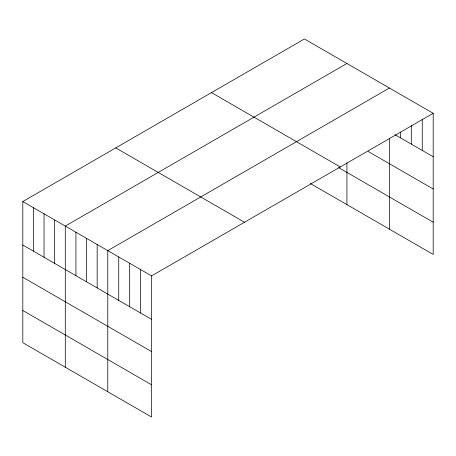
<?xml version="1.0" encoding="UTF-8"?>
<svg xmlns="http://www.w3.org/2000/svg" width="456" height="456" viewBox="0 0 456 456"><rect width="100%" height="100%" fill="white"/><g stroke="black" fill="none" stroke-linecap="round" stroke-linejoin="round"><path stroke-width="0.68" d="M22.8 201.558L151.569 275.903L151.569 417.04L22.8 342.695L22.8 201.558L304.431 38.959L433.2 113.305L433.2 254.442L310.331 183.506M346.925 63.492L65.293 226.09L65.293 367.228M389.418 88.025L107.787 250.623L107.787 391.767M151.569 275.903L433.2 113.305M394.89 134.634L433.2 156.756M368.169 151.449L433.2 188.989M211.493 92.614L340.262 166.959M338.66 167.626L433.2 222.209M115.739 147.898L244.507 222.243M22.8 245.009L151.569 319.354M22.8 277.242L151.569 351.587M22.8 310.462L151.569 384.801M422.256 119.09L422.256 150.434M411.306 125.594L411.306 144.113M400.362 132.097L400.362 137.797M389.418 138.191L389.418 229.168M346.925 162.706L346.925 204.636M140.625 269.581L140.625 313.033M129.681 263.26L129.681 306.711M118.737 256.945L118.737 300.396M97.162 244.49L97.162 287.941M86.543 238.357L86.543 281.808M75.918 232.224L75.918 275.675M54.669 219.957L54.669 263.408M44.05 213.824L44.05 257.275M33.425 207.691L33.425 251.142"/></g></svg>
